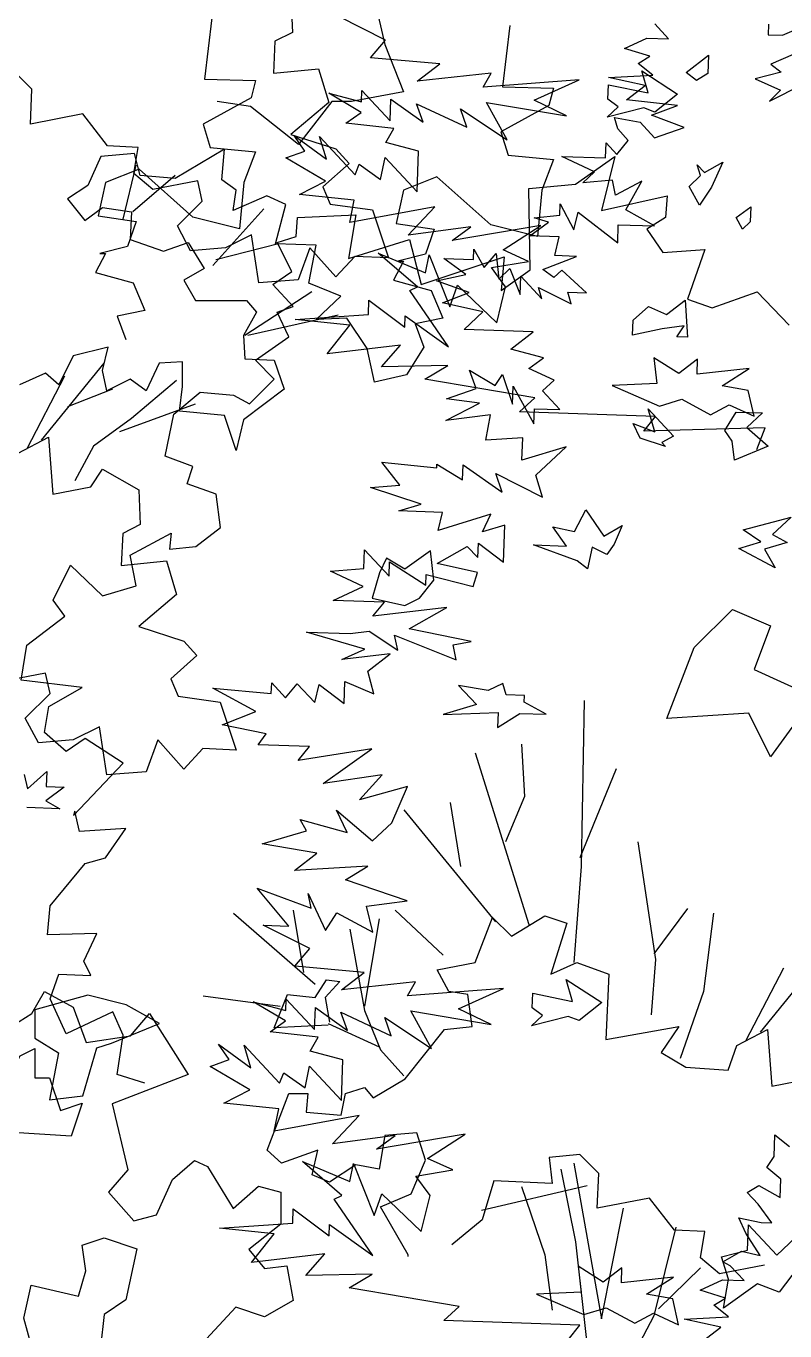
# Model space of a CAD drawing. Header units: inches. Extents: x -11 to 128, y 7 to 56.
# Drawn here: x 61.2803 to 61.5273, y 22.0863 to 22.5109 of the extents above; entities that cross this region are included whole.
import ezdxf

# ---------------------------------------------------------------- set-up
doc = ezdxf.new("R2010")
doc.units = ezdxf.units.IN
doc.header["$MEASUREMENT"] = 0
doc.layers.add('CAY', color=94, linetype='Continuous')
doc.layers.add('CAY-3', color=61, linetype='Continuous')
picture_1 = doc.add_image_def('image1.jpg', size_in_pixel=(1680, 1093))

# ---------------------------------------------------------------- blocks, each defined once
blk = doc.blocks.new('A$C76451831')
at = {"layer": 'CAY'}
for p, q in [((4868.06, 1312.85), (4882.1, 1325.51)), ((4882.1, 1325.51), (4881.72, 1314.64)), ((4865.71, 1323.36), (4868.06, 1312.85)), ((4894.84, 1314.18), (4881.35, 1304.23)), ((4881.72, 1314.64), (4894.84, 1314.18)), ((4891.57, 1298.43), (4867.58, 1299.27)), ((4881.35, 1304.23), (4891.57, 1298.43)), ((5218.99, 1206.02), (5243.25, 1220.79)), ((5243.25, 1220.79), (5259.07, 1215.51)), ((5192.62, 1187.04), (5205.28, 1219.73)), ((5205.28, 1219.73), (5218.99, 1206.02)), ((5259.07, 1215.51), (5247.46, 1178.6)), ((5165.2, 1181.76), (5192.62, 1187.04)), ((5247.46, 1178.6), (5266.45, 1187.04)), ((5266.45, 1187.04), (5289.65, 1178.6)), ((5173.64, 1165.94), (5165.2, 1181.76)), ((5289.65, 1178.6), (5287.54, 1131.14)), ((4871.37, 1149.95), (4880.42, 1166.07)), ((4880.42, 1166.07), (4901.25, 1154.67)), ((5187.35, 1163.83), (5173.64, 1165.94)), ((5190.51, 1140.63), (5187.35, 1163.83)), ((4901.25, 1154.67), (4910.68, 1129.11)), ((4852.9, 1138.54), (4871.37, 1149.95)), ((4942.92, 1133.83), (4956.67, 1149.95)), ((4956.67, 1149.95), (4984.58, 1105.9)), ((5142, 1102.66), (5170.47, 1138.52)), ((5170.47, 1138.52), (5190.51, 1140.63)), ((5287.54, 1131.14), (5340.28, 1140.63)), ((5340.28, 1140.63), (5327.62, 1121.65)), ((5382.46, 1126.92), (5404.61, 1138.52)), ((5404.61, 1138.52), (5407.78, 1097.39)), ((4910.68, 1129.11), (4942.92, 1133.83)), ((5376.14, 1108.99), (5382.46, 1126.92)), ((5327.62, 1121.65), (5345.55, 1111.1)), ((5345.55, 1111.1), (5376.14, 1108.99)), ((4984.58, 1105.9), (4929.55, 1084.67)), ((5118.79, 1088.95), (5142, 1102.66)), ((5407.78, 1097.39), (5435.2, 1102.66)), ((5057.62, 1092.12), (5071.33, 1092.12)), ((5071.33, 1092.12), (5070.28, 1078.4)), ((5095.59, 1076.3), (5098.75, 1092.12)), ((5098.75, 1092.12), (5112.46, 1096.33)), ((5112.46, 1096.33), (5118.79, 1088.95)), ((4929.55, 1084.67), (4940.95, 1036.69)), ((5070.28, 1078.4), (5095.59, 1076.3)), ((5409.47, 1046.31), (5410.02, 1062.16)), ((5410.02, 1062.16), (5420.6, 1053.63)), ((4973.18, 1029.62), (4989.3, 1043.38)), ((4989.3, 1043.38), (4998.73, 1039.05)), ((5268.56, 1047.82), (5246.41, 1045.71)), ((5246.41, 1045.71), (5248.52, 1026.72)), ((5282.27, 1034.11), (5268.56, 1047.82)), ((5404.2, 1038.34), (5409.47, 1046.31)), ((4940.95, 1036.69), (4926.8, 1020.57)), ((4998.73, 1039.05), (5017.21, 1008.77)), ((5281.21, 1008.8), (5282.27, 1034.11)), ((5414.33, 1029.82), (5404.2, 1038.34)), ((4961.78, 1004.06), (4973.18, 1029.62)), ((5017.21, 1008.77), (5035.68, 1024.9)), ((5035.68, 1024.9), (5051.8, 1020.57)), ((5273.84, 1025.02), (5197.19, 1007.32)), ((5206.33, 1028.83), (5197.89, 1000.36)), ((5248.52, 1026.72), (5206.33, 1028.83)), ((5389.98, 1020.25), (5398.31, 1025.4)), ((5398.31, 1025.4), (5413.87, 1016.69)), ((5413.87, 1016.69), (5414.33, 1029.82)), ((4926.8, 1020.57), (4945.27, 999.73)), ((5051.8, 1020.57), (5051.8, 997.37)), ((5319.18, 1016.18), (5281.21, 1008.8)), ((5337.11, 992.97), (5319.18, 1016.18)), ((5397.84, 1011.81), (5389.98, 1020.25)), ((4945.27, 999.73), (4961.78, 1004.06)), ((5407.79, 998.32), (5397.84, 1011.81)), ((5051.8, 997.37), (5028.61, 978.89)), ((5197.89, 1000.36), (5175.75, 982.43)), ((5388.95, 990.82), (5383.9, 1001.87)), ((5383.9, 1001.87), (5400.1, 998.59)), ((5400.1, 998.59), (5407.79, 998.32)), ((5359.26, 991.92), (5337.11, 992.97)), ((5356.1, 972.94), (5359.26, 991.92)), ((5399.26, 974.59), (5388.95, 990.82)), ((5028.61, 978.89), (5040.01, 965.12)), ((5372.37, 970.09), (5385.78, 977.78)), ((5385.78, 977.78), (5399.26, 974.59)), ((5040.01, 965.12), (5056.12, 967.09)), ((5056.12, 967.09), (5060.84, 941.92)), ((5369.81, 961.33), (5356.1, 972.94)), ((5402.5, 967.66), (5369.81, 961.33)), ((5377.7, 967.18), (5372.37, 970.09)), ((5387.75, 956.41), (5377.7, 967.18)), ((5355.78, 949.36), (5371.91, 956.96)), ((5371.91, 956.96), (5387.75, 956.41)), ((5374.16, 943.73), (5355.78, 949.36)), ((5019.17, 937.2), (4991.66, 907.32)), ((5040.01, 930.13), (5019.17, 937.2)), ((5060.84, 941.92), (5040.01, 930.13)), ((5365.83, 938.58), (5374.16, 943.73)), ((5376.41, 930.06), (5365.83, 938.58)), ((5344.18, 928.46), (5376.41, 930.06)), ((5370.71, 922.55), (5344.18, 928.46)), ((5357.2, 912.14), (5370.71, 922.55)), ((5120.06, 324.86), (5127.13, 293.6)), ((5127.72, 296.82), (5093.87, 313.86)), ((5116.85, 284.05), (5127.72, 296.82)), ((5127.13, 293.6), (5140.69, 259.39)), ((5166.99, 279.58), (5116.85, 284.05)), ((5150.69, 267), (5166.99, 279.58)), ((5204.37, 272.83), (5150.69, 267)), ((5198.57, 262.61), (5204.37, 272.83)), ((5268.09, 267.89), (5198.57, 262.61)), ((5235.4, 253.16), (5268.09, 267.89)), ((5110.03, 244.39), (5086.5, 258.36)), ((5086.5, 258.36), (5110.3, 252.09)), ((5140.69, 259.39), (5102.96, 252.31)), ((5110.3, 252.09), (5110.58, 260.24)), ((5110.58, 260.24), (5131.11, 238.22)), ((5029.84, 248.77), (5005.67, 252.31)), ((5064.63, 221.05), (5029.84, 248.77)), ((5088.81, 252.31), (5064.63, 221.05)), ((5102.96, 252.31), (5088.81, 252.31)), ((5131.11, 238.22), (5131.66, 254.07)), ((5131.66, 254.07), (5155.1, 237.38)), ((5155.1, 237.38), (5150.12, 250.7)), ((5150.12, 250.7), (5186.68, 233.56)), ((5186.68, 233.56), (5182.16, 246.86)), ((5182.16, 246.86), (5215.82, 224.38)), ((5200.91, 251.65), (5259.03, 241.91)), ((5215.82, 224.38), (5200.91, 251.65)), ((5259.03, 241.91), (5235.4, 253.16)), ((5098.88, 236.62), (5110.03, 244.39)), ((5133.64, 232.69), (5098.88, 236.62)), ((5069.17, 216.35), (5061.4, 227.51)), ((5061.4, 227.51), (5084.82, 210.37)), ((5127.84, 222.47), (5133.64, 232.69)), ((5079.96, 226.86), (5105.73, 199.21)), ((5084.82, 210.37), (5079.96, 226.86)), ((5151.64, 216.19), (5127.84, 222.47)), ((5055.4, 211.39), (5069.17, 216.35)), ((5084.27, 194.52), (5055.4, 211.39)), ((5124.19, 195.85), (5127.46, 211.6)), ((5127.46, 211.6), (5150.61, 186.76)), ((5150.61, 186.76), (5151.64, 216.19)), ((5105.73, 199.21), (5108.71, 206.81)), ((5108.71, 206.81), (5124.19, 195.85)), ((5065.35, 184.75), (5084.27, 194.52)), ((5105.08, 180.65), (5065.35, 184.75)), ((5101.8, 164.44), (5105.08, 180.65)), ((5163.37, 175.89), (5101.8, 164.44)), ((5144.07, 155.26), (5163.37, 175.89)), ((5189.6, 161.37), (5144.07, 155.26)), ((5240.39, 162.32), (5176.11, 151.42)), ((5176.11, 151.42), (5189.6, 161.37)), ((5213.04, 144.69), (5240.39, 162.32)), ((5150.92, 117.85), (5122.33, 142.42)), ((5122.33, 142.42), (5156.72, 128.07)), ((5231.32, 136.34), (5213.04, 144.69)), ((5156.72, 128.07), (5159.44, 141.12)), ((5159.44, 141.12), (5174.44, 103.42)), ((5204.43, 131.84), (5231.32, 136.34)), ((5214.82, 117.88), (5204.43, 131.84)), ((5145.4, 115.32), (5150.92, 117.85)), ((5173.42, 74.45), (5145.4, 115.32)), ((5174.44, 103.42), (5179.97, 119.1)), ((5179.97, 119.1), (5208.47, 91.81)), ((5208.47, 91.81), (5214.82, 117.88)), ((5115.33, 97.78), (5115.69, 108.2)), ((5115.69, 108.2), (5141.75, 88.7)), ((5062.19, 94.2), (5115.33, 97.78)), ((5141.75, 88.7), (5142.03, 96.85)), ((5142.03, 96.85), (5173.42, 74.45)), ((5101.92, 90.09), (5062.19, 94.2)), ((5085.34, 69.36), (5101.92, 90.09)), ((5138.57, 75.66), (5085.34, 69.36)), ((5124.88, 59.82), (5138.57, 75.66)), ((5172.95, 60.86), (5124.88, 59.82)), ((5156.29, 51.02), (5172.95, 60.86)), ((5236.02, 37.35), (5156.29, 51.02)), ((5224.8, 27.32), (5236.02, 37.35)), ((5323.46, 23.87), (5224.8, 27.32)), ((5314.94, 13.29), (5323.46, 23.87)), ((5402.93, 15.66), (5314.94, 13.29)), ((5396.95, 0), (5402.93, 15.66))]:
    blk.add_line(p, q, dxfattribs=at)
for points in [[(5001.74, 1871.78), (4996.47, 1827.48), (5033.38, 1826.43), (5030.22, 1813.77), (4995.41, 1794.79), (5000.69, 1777.91), (5033.38, 1774.75), (5024.95, 1752.6), (5021.78, 1718.85), (4988.03, 1727.29), (4949.01, 1762.09), (4924.75, 1752.6), (4919.48, 1728.34), (4946.9, 1724.12), (4940.57, 1706.2), (4920.53, 1700.92), (4924.75, 1700.92), (4917.37, 1687.21), (4944.79, 1679.83), (4953.23, 1659.79), (4933.19, 1655.57), (4939.52, 1638.7)], [(4953.21, 1099.5), (4933.17, 1105.83), (4937.39, 1134.3), (4930, 1151.18), (4896.25, 1135.36), (4884.65, 1160.67), (4890.98, 1178.6), (4914.18, 1177.55), (4908.91, 1188.09), (4918.4, 1208.13), (4882.54, 1207.08), (4884.65, 1228.17), (4909.96, 1258.76), (4924.73, 1262.97), (4939.5, 1284.07), (4905.75, 1281.96), (4902.58, 1296.72), (4901.53, 1293.56), (4937.39, 1331.53), (4909.96, 1349.46), (4896.25, 1339.97), (4880.43, 1353.68), (4883.6, 1372.66), (4907.85, 1386.37), (4863.56, 1391.65), (4867.78, 1416.96), (4895.2, 1438.05), (4886.76, 1449.65), (4899.42, 1474.97), (4922.62, 1452.82), (4946.88, 1460.2), (4942.66, 1482.35), (4972.19, 1498.17), (4971.14, 1486.57), (4990.12, 1488.68), (5008.05, 1502.39), (5004.89, 1526.65), (4983.79, 1534.03), (4988.01, 1546.69), (4967.97, 1554.07), (4974.3, 1584.65), (4993.28, 1600.47), (5017.54, 1598.37), (5029.14, 1592.04), (5047.07, 1609.97), (5033.36, 1623.68), (5057.62, 1640.55), (5049.18, 1658.48), (5060.78, 1662.7), (5046.02, 1678.52), (5059.73, 1688.01), (5049.18, 1709.11), (5062.89, 1713.33), (5063.95, 1727.04), (5106.14, 1729.15), (5100.86, 1697.51), (5145.16, 1711.22), (5153.6, 1678.52), (5213.71, 1698.56), (5211.6, 1674.3), (5232.7, 1689.07), (5231.64, 1748.13), (5265.39, 1751.3), (5293.87, 1771.33), (5284.38, 1732.31), (5331.84, 1742.86), (5330.78, 1727.04), (5317.07, 1718.6), (5328.67, 1701.72), (5359.26, 1703.83), (5346.6, 1667.97), (5364.53, 1661.65), (5397.23, 1673.25), (5420.43, 1648.99)], [(1315.72, 1086.76), (1310.44, 1042.46), (1347.36, 1041.41), (1344.19, 1028.75), (1309.39, 1009.77), (1314.66, 992.89), (1347.36, 989.73), (1338.92, 967.58), (1335.75, 933.83), (1302, 942.27), (1262.98, 977.07), (1238.72, 967.58), (1233.45, 943.32), (1260.87, 939.1), (1254.54, 921.17), (1234.5, 915.9), (1238.72, 915.9), (1231.34, 902.19), (1258.76, 894.8), (1267.2, 874.77), (1247.16, 870.55), (1253.49, 853.67)], [(5271.72, 1376.88), (5269.61, 1256.65), (5264.34, 1187.04)], [(5226.37, 1345.24), (5228.48, 1307.27), (5214.77, 1274.58)], [(5192.62, 1338.91), (5231.64, 1214.46)], [(5294.92, 1327.31), (5268.56, 1262.97)], [(5140.94, 1297.78), (5207.39, 1216.57)], [(5174.69, 1303.05), (5182.07, 1256.65)], [(5310.75, 1274.58), (5323.4, 1189.15), (5320.24, 1149.07)], [(5017.54, 1222.9), (5076.6, 1171.22)], [(5060.78, 1225.01), (5068.17, 1179.65)], [(5134.61, 1225.01), (5169.42, 1192.31)], [(5346.6, 1226.06), (5322.35, 1193.37)], [(5365.59, 1222.9), (5358.21, 1165.94), (5341.33, 1117.43)], [(1358.06, 134.06), (1366.59, 144.65), (1267.92, 148.09), (1279.15, 158.13), (1199.42, 171.79), (1216.08, 181.63), (1168, 180.59), (1181.7, 196.44), (1128.46, 190.13), (1145.04, 210.86), (1105.31, 214.97), (1158.45, 218.55), (1158.82, 228.97), (1184.87, 209.47), (1185.16, 217.62), (1216.55, 195.22), (1188.52, 236.09), (1194.05, 238.62), (1165.45, 263.19), (1199.84, 248.84), (1202.56, 261.89), (1217.56, 224.2), (1223.09, 239.87), (1251.6, 212.58), (1257.94, 238.65), (1247.56, 252.62), (1274.45, 257.12), (1256.16, 265.46), (1283.51, 283.09), (1219.24, 272.19), (1232.73, 282.15), (1187.2, 276.03), (1206.5, 296.66), (1144.92, 285.21), (1148.21, 301.42), (1108.47, 305.53), (1127.39, 315.29), (1098.53, 332.17), (1112.3, 337.13), (1104.53, 348.28), (1127.95, 331.14), (1123.09, 347.63), (1148.86, 319.98), (1151.84, 327.59), (1167.32, 316.62), (1170.59, 332.37), (1193.74, 307.54), (1194.76, 336.97), (1170.97, 343.24), (1176.76, 353.46), (1142.01, 357.4), (1153.15, 365.17), (1129.62, 379.13), (1153.42, 372.86), (1153.71, 381.01), (1174.23, 358.99), (1174.79, 374.84), (1198.22, 358.15), (1193.25, 371.47), (1229.81, 354.33), (1225.29, 367.63), (1258.94, 345.15), (1244.04, 372.42), (1302.15, 362.68), (1278.53, 373.93), (1311.22, 388.66), (1241.7, 383.38), (1247.49, 393.61), (1193.82, 387.77), (1210.12, 400.35), (1159.97, 404.82), (1170.84, 417.59), (1137, 434.64), (1155.56, 433.99), (1132.5, 461.54), (1171.87, 447.02), (1169.52, 457.53), (1182.18, 430.79), (1190.33, 443.66), (1216.58, 429.59), (1211.79, 448.35), (1241.39, 452.3), (1196.6, 467.46), (1212.81, 477.32), (1159.68, 474.19), (1175.98, 486.77), (1136.34, 493.59), (1168.38, 502.9), (1163.69, 511.23), (1197.8, 501.87), (1190.21, 518.01), (1216.17, 495.79), (1230.22, 508.9), (1241.57, 535.25), (1206.79, 525.59), (1223.28, 543.6), (1180.46, 537.39), (1215.78, 562.45), (1162.46, 553.88), (1170.52, 564.03), (1133.41, 565.32), (1139.12, 573.28), (1107.18, 579.84), (1131.53, 589.42), (1100.4, 606.37), (1142.87, 602.62), (1143.13, 610.32), (1153.18, 599.54), (1161.69, 609.67), (1174.36, 596.08), (1177.53, 609.12), (1195.63, 595.34), (1196.18, 611.18), (1217.17, 602.29), (1212.76, 618.77), (1229.06, 631.34), (1194.02, 627.13), (1210.6, 634.71), (1168.43, 647.06), (1200.12, 645.95), (1213.77, 647.74), (1234.59, 633.87), (1232.25, 644.83), (1276.94, 626.95), (1274.6, 637.91), (1287.82, 640.17), (1242.83, 649.45), (1270.11, 664.82), (1216.42, 658.53), (1224.93, 668.66), (1187.81, 669.96), (1209.46, 680.08), (1185.84, 691.33), (1209.92, 693.21), (1210.4, 706.8), (1228.31, 687.58), (1228.67, 698), (1254.82, 681.22), (1255.09, 688.91), (1289.22, 680.02), (1292.3, 690.34), (1263.07, 696.8), (1284.8, 709.18), (1292.68, 701.2), (1293.04, 711.62), (1311.14, 697.84), (1312.07, 724.55), (1296.04, 719.67), (1301.93, 732.61), (1263.9, 720.79), (1267.08, 733.83), (1235.4, 734.94), (1251.43, 739.82), (1214.69, 751.98), (1236.05, 753.5), (1223.04, 770.27), (1262.77, 766.17), (1262.86, 768.88), (1281.49, 757.35), (1281.87, 768.22), (1310.19, 748.64), (1305.67, 761.95), (1339.52, 744.9), (1334.64, 760.94), (1356.65, 781.48), (1324.59, 771.71), (1325.16, 788.02), (1298.36, 786.23), (1301.73, 804.7), (1269.4, 800.39), (1293.86, 813.13), (1269.96, 816.24), (1291.51, 823.64), (1286.54, 836.96), (1305.19, 825.89), (1310.45, 833.86), (1317.85, 812.3), (1318.31, 825.43), (1333.22, 798.16), (1333.6, 809.03), (1352.16, 808.38), (1339.49, 821.97), (1347.92, 829.83), (1329.63, 838.18), (1340.33, 845.97), (1316.53, 852.24), (1332.83, 864.81), (1282.59, 866.57), (1296.17, 879.24), (1266.94, 885.7), (1286.24, 893.19), (1262.52, 901.72), (1283.98, 906.41), (1268.07, 917.85), (1289.34, 917.11), (1289.61, 924.8), (1297.3, 911.39), (1305.81, 921.52), (1307.87, 902.86), (1315.85, 910.74), (1323.35, 891.89), (1323.81, 905.02), (1339.1, 888.62), (1336.67, 896.87), (1360.27, 885.16), (1357.84, 893.41), (1371.42, 892.93), (1353.42, 909.43), (1347.8, 904.19), (1339.84, 909.9), (1364.19, 919.48), (1348.35, 920.03), (1351.54, 933.52), (1330.27, 934.26), (1343.76, 944.22), (1333.44, 947.3), (1352.09, 949.37), (1352.38, 957.52), (1362.14, 938.59), (1365.31, 951.63), (1393.99, 929.32), (1394.45, 942.45), (1420.7, 941.53), (1399.81, 953.14), (1411.41, 974.04), (1392.48, 963.83), (1390.14, 974.79), (1368.77, 972.81), (1377.2, 980.68), (1353.58, 991.93), (1385.26, 990.82), (1385.64, 1001.69), (1393.5, 993.26), (1401.56, 1003.4), (1394.15, 1011.82), (1391.72, 1020.07), (1410.18, 1016.7), (1420.67, 1005.45), (1442.22, 1012.86), (1418.52, 1021.85), (1437.34, 1028.9), (1400.33, 1032.91), (1413.83, 1043.32), (1387.3, 1049.23), (1419.53, 1050.83), (1408.95, 1059.36), (1417.29, 1064.51), (1398.91, 1070.13), (1415.03, 1077.73), (1430.87, 1077.18), (1420.83, 1087.96)], [(1503.3, 1087.8), (1503.03, 1080.1), (1513.44, 1079.74), (1530, 1086.86)], [(1521.11, 1065.87), (1505, 1058.72), (1512.5, 1053.02), (1493.76, 1048.24), (1512.04, 1039.89), (1504.07, 1032.01), (1528.51, 1044.3)], [(5101.92, 1211.3), (5112.46, 1152.23), (5124.07, 1123.76), (5140.94, 1104.77)], [(5123.01, 1218.68), (5112.46, 1155.4)], [(5444.69, 1192.31), (5399.34, 1136.41)], [(5416.21, 1182.82), (5388.79, 1130.08)], [(5086.1, 1141.69), (5047.07, 1139.58), (5056.57, 1163.83), (5076.6, 1161.72), (5085.04, 1174.38), (5094.53, 1173.33), (5083.99, 1161.72), (5087.15, 1143.8)], [(4995.39, 1162.78), (5051.29, 1155.4)], [(5086.1, 1142.74), (5123.01, 1125.87)], [(5144.1, 973.99), (5144.1, 975.05), (5124.07, 1009.85), (5146.21, 1019.34), (5156.76, 1043.6), (5150.43, 1063.64), (5127.23, 1061.53), (5123.01, 1037.27), (5106.14, 1040.44), (5087.15, 1027.78), (5074.5, 1033.05), (5078.71, 1050.98), (5052.35, 1041.49), (5041.8, 1050.98), (5057.62, 1092.12)], [(5264.34, 1041.49), (5284.38, 928.64), (5300.2, 1008.8)], [(1253.49, 853.67), (1240.83, 833.63), (1217.63, 828.36), (1212.36, 852.62), (1197.59, 874.77), (1175.44, 873.71), (1193.37, 890.59), (1170.17, 900.08), (1175.44, 927.5), (1145.91, 928.55), (1153.29, 957.03), (1139.58, 963.36), (1115.32, 952.81), (1117.43, 967.58), (1106.89, 974.96), (1109, 997.11), (1073.14, 976.02), (1047.82, 978.12), (1043.61, 993.94), (1019.35, 991.84), (1009.86, 970.74), (995.09, 961.25), (1007.75, 945.43), (1020.4, 954.92), (1041.5, 951.76), (1040.44, 931.72), (1064.7, 923.28), (1082.63, 929.61), (1094.23, 910.62), (1079.47, 902.19), (1087.9, 887.42), (1124.82, 887.42), (1132.2, 878.98), (1122.71, 862.11), (1123.76, 845.23), (1144.86, 844.18), (1152.24, 823.09), (1122.71, 800.94), (1117.43, 778.79), (1109, 804.1), (1076.3, 807.27), (1078.41, 825.19), (1078.41, 843.12), (1061.54, 842.07), (1052.04, 822.03), (1040.44, 830.47), (1023.57, 822.03), (1020.4, 836.8), (1024.62, 853.67), (999.31, 847.34), (988.76, 826.25), (979.27, 834.69), (960.29, 826.25)], [(5254.85, 1037.27), (5265.39, 984.54), (5273.83, 908.6)], [(5226.37, 1024.62), (5243.25, 975.05), (5248.52, 934.97)], [(5338.17, 995.08), (5322.35, 930.75), (5293.87, 876.96)], [(1044.66, 985.51), (1035.17, 946.48)], [(1073.14, 978.12), (1042.55, 951.76)], [(5356.1, 965.55), (5325.51, 936.02)], [(1484.52, 939.3), (1479.82, 947.63), (1490.52, 955.41), (1490.14, 944.55), (1484.52, 939.3)], [(1137.47, 953.87), (1100.56, 912.73)], [(1148.02, 928.55), (1102.67, 916.95)], [(1172.28, 893.75), (1123.76, 862.11)], [(959.23, 776.68), (981.38, 788.28), (984.54, 747.15), (1011.97, 752.42), (1020.4, 765.08), (1046.77, 750.31), (1047.82, 725), (1035.17, 718.67), (1034.11, 695.47), (1066.81, 698.63), (1074.19, 674.37), (1046.77, 651.17), (1079.47, 640.62), (1088.96, 630.08), (1069.97, 613.2), (1075.25, 600.55), (1105.83, 596.33), (1117.43, 561.52), (1093.18, 562.58), (1079.47, 547.81), (1060.48, 568.91), (1052.04, 545.7), (1023.57, 543.59), (1018.29, 578.4), (999.31, 568.91), (974, 566.8), (964.5, 584.73), (982.43, 602.66), (979.27, 617.42), (946.57, 611.09)], [(1191.26, 876.87), (1125.87, 862.11)], [(1021.46, 842.07), (976.11, 786.17)], [(992.98, 832.58), (965.56, 779.84)], [(1027.79, 823.09), (995.09, 810.43)], [(1074.19, 829.41), (1041.5, 801.99), (1014.07, 781.95), (1000.36, 756.64)], [(1033.06, 792.5), (1087.9, 812.54)]]:
    blk.add_lwpolyline(points, dxfattribs=at)
for points in [[(5162.85, 1464.3), (5160.21, 1485.42), (5141.73, 1472.22), (5128.54, 1480.14), (5123.26, 1469.58), (5117.98, 1451.09), (5141.73, 1445.81), (5152.29, 1451.09)], [(5351.45, 1415.29), (5379.17, 1443.01), (5406.88, 1431.13), (5395, 1399.44), (5438.55, 1379.64), (5406.88, 1336.08), (5391.04, 1367.76), (5331.66, 1363.8)], [(4862.94, 1119.32), (4873.5, 1124.6), (4873.5, 1103.48), (4884.06, 1103.48), (4891.97, 1079.71), (4907.81, 1084.99), (4899.89, 1061.23), (4857.66, 1063.87), (4849.75, 1055.95), (4841.83, 1095.55), (4849.75, 1095.55)], [(1443.61, 1052.71), (1459.91, 1065.28), (1459.45, 1052.15), (1451.12, 1047)], [(1445.71, 970.13), (1454.15, 977.99), (1451.7, 985.78), (1456.94, 980.16), (1470.35, 987.85), (1462.01, 969.56), (1453.4, 956.71)], [(4865.58, 929.21), (4870.86, 952.98), (4905.17, 945.06), (4910.45, 963.54), (4907.81, 982.02), (4923.65, 987.3), (4947.4, 979.38), (4939.48, 942.42), (4923.65, 931.85), (4921.01, 908.09), (4907.81, 900.17), (4873.5, 900.17)], [(1444.62, 860.91), (1436.93, 861.18), (1442.19, 869.16), (1426.25, 866.99), (1404.79, 862.3), (1405.17, 873.17), (1416.4, 883.2), (1429.33, 877.31), (1442.84, 887.72)], [(1428.71, 781.68), (1410.34, 787.76), (1405.28, 798.36), (1420.93, 792.38), (1416.07, 808.87), (1434.41, 789.19), (1426.09, 784.49)], [(1476.88, 785.44), (1471.71, 793.32), (1479.88, 806.64), (1498.89, 805.98), (1487.65, 795.49), (1503.03, 781.8), (1478.67, 771.77)], [(1364.64, 698.69), (1332.87, 710.23), (1356.86, 709.39), (1346.92, 723.33), (1362.67, 720.07), (1370.91, 735.64), (1383.84, 716.61), (1397.25, 724.3), (1391.35, 710.9), (1386.1, 703.38), (1375.41, 708.74), (1372.14, 692.99)], [(1485.06, 721.23), (1519.82, 730.44), (1506.23, 717.77), (1516.91, 711.96), (1500.42, 707.09), (1508.11, 693.68), (1481.87, 707.74), (1497.9, 712.62)], [(1313.22, 601.66), (1310.78, 609.9), (1300.19, 604.83), (1278.56, 608.31), (1291.67, 594.7), (1267.4, 587.39), (1307.33, 588.72), (1306.95, 577.85), (1323.17, 588.16), (1342.18, 587.5), (1326.17, 596.22), (1326.34, 601.2)], [(1332.03, 374.79), (1332.39, 385.2), (1361.19, 379.21), (1356.76, 395.23), (1382.46, 378.47), (1366.14, 365.44), (1358.09, 368.44), (1331.57, 361.66), (1339.53, 369.08)], [(1037.58, 376.89), (1009.87, 383.97), (971.54, 373.35), (971.54, 352.71), (988.64, 342.09), (982.16, 307.88), (1006.33, 310.83), (1016.36, 345.63), (1026.97, 349.17), (1061.76, 363.33)], [(5288.9, 254.01), (5289.27, 264.43), (5318.06, 258.44), (5313.63, 274.46), (5339.33, 257.69), (5323.02, 244.66), (5314.96, 247.66), (5288.45, 240.88), (5296.41, 248.31)], [(1474.25, 178.06), (1469.37, 194.1), (1488.11, 198.88), (1488.76, 217.45), (1509.29, 195.42), (1522.88, 208.09), (1538.43, 186.24), (1564.77, 188.04), (1578.08, 179.87), (1545.76, 175.56), (1524.85, 186.72), (1511.07, 168.61), (1495.42, 174.6), (1470.79, 156.87)], [(1438.19, 144.86), (1433.86, 163.6), (1414.95, 166.98), (1434.42, 179.45), (1396.66, 175.33), (1397.04, 186.2), (1383.54, 175.79), (1365.36, 187.3), (1367.43, 168.64), (1335.2, 167.05), (1369.57, 152.25), (1385.6, 157.13), (1406.51, 145.97), (1419.91, 153.21)], [(5395.07, 24.09), (5390.74, 42.83), (5371.82, 46.21), (5391.29, 58.68), (5353.54, 54.56), (5353.92, 65.42), (5340.41, 55.01), (5322.23, 66.53), (5324.3, 47.87), (5292.07, 46.28), (5326.45, 31.48), (5342.48, 36.36), (5363.39, 25.2), (5376.78, 32.44)]]:
    blk.add_lwpolyline(points, close=True, dxfattribs=at)
at = {"layer": 'CAY-3'}
blk.add_lwpolyline([(5059.1, 327.61), (5060.16, 302.29), (5047.5, 295.96), (5046.45, 272.76), (5079.14, 275.93), (5086.52, 251.67), (5059.1, 228.46), (5091.8, 217.92), (5101.29, 207.37), (5082.31, 190.5), (5087.58, 177.84), (5118.16, 173.62), (5129.77, 138.82), (5105.51, 139.87), (5091.8, 125.11), (5072.81, 146.2), (5064.38, 123), (5035.9, 120.89), (5030.63, 155.69), (5011.64, 146.2), (4986.33, 144.09), (4976.84, 162.02), (4994.77, 179.95), (4991.6, 194.71), (4958.91, 188.39), (4945.2, 199.99), (4948.36, 218.97), (4926.21, 220.03), (4908.28, 243.23), (4870.31, 235.85), (4871.37, 261.16), (4857.66, 274.87)], dxfattribs=at)

msp = doc.modelspace()

# ---------------------------------------------------------------- block references
at = {"layer": 'CAY', "xscale": 0.0004489089019145984, "yscale": 0.0004489089019145984, "zscale": 0.0004489089019145984}
for p in [(59.0954, 22.37316), (60.84706, 22.02325), (59.0954, 21.67334)]:
    msp.add_blockref('A$C76451831', p, dxfattribs=at)

# ---------------------------------------------------------------- pictures from other files: only their frames are drawn
image = msp.add_image(picture_1, insert=(12.49661, 7.37723), size_in_units=(74.4025, 48.40591))
image.dxf.flags = 6

doc.saveas('drawing.dxf')
